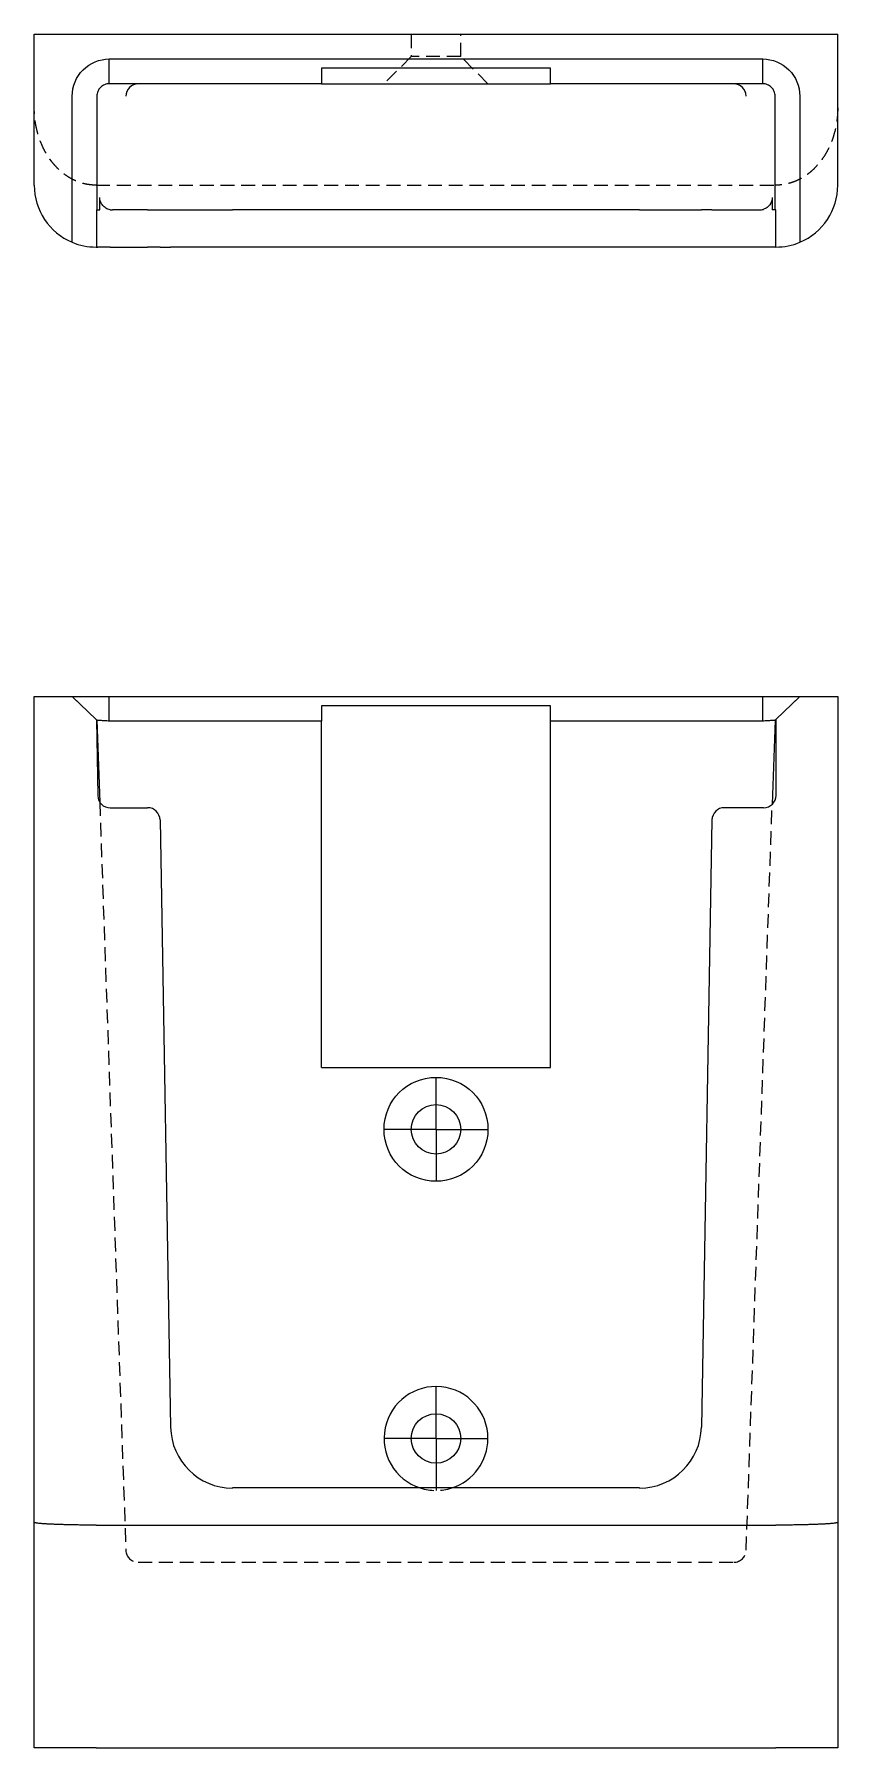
# Model space of a CAD drawing. Header units: millimetres. Extents: x 46 to 233, y 11 to 168.
# Drawn here: x 46.1 to 119.9, y 10.5 to 167.8 of the extents above.
import ezdxf

# ---------------------------------------------------------------- set-up
doc = ezdxf.new("R2010")
doc.units = ezdxf.units.MM
doc.linetypes.add('HIDDEN', pattern=[1.905, 1.27, -0.635])
doc.layers.add('10', color=7, linetype='Continuous')

# ---------------------------------------------------------------- blocks, each defined once
blk = doc.blocks.new('SW_CENTERMARKSYMBOL_0')
at = {"layer": '10', "color": 0}
for p, q in [((0, 2.5), (0, 4.77)), ((0, 0), (0, 2.5)), ((-2.5, 0), (-4.77, 0)), ((0, 0), (-2.5, 0)), ((0, 0), (0, -2.5)), ((0, 0), (2.5, 0)), ((2.5, 0), (4.77, 0)), ((0, -2.5), (0, -4.77))]:
    blk.add_line(p, q, dxfattribs=at)
blk = doc.blocks.new('SW_CENTERMARKSYMBOL_1')
at = {"layer": '10', "color": 0}
for p, q in [((0, 2.5), (0, 4.77)), ((0, 0), (0, 2.5)), ((-2.5, 0), (-4.77, 0)), ((0, 0), (-2.5, 0)), ((0, 0), (0, -2.5)), ((0, 0), (2.5, 0)), ((2.5, 0), (4.77, 0)), ((0, -2.5), (0, -4.77))]:
    blk.add_line(p, q, dxfattribs=at)

msp = doc.modelspace()

# ---------------------------------------------------------------- linework, layer by layer
at = {"color": 7, "linetype": 'Continuous', "lineweight": 25}
for p, q in [((46.11, 153.92), (46.11, 167.77)), ((46.11, 167.77), (119.89, 167.77)), ((119.89, 153.92), (119.89, 167.77)), ((53, 165.5), (113, 165.5)), ((53, 163.23), (53, 165.5)), ((113, 163.23), (113, 165.5)), ((93.5, 164.65), (72.5, 164.65)), ((72.5, 164.65), (72.5, 163.23)), ((93.5, 163.23), (93.5, 164.65)), ((49.59, 148.69), (49.59, 162.09)), ((51.86, 162.09), (51.86, 151.65)), ((72.5, 163.23), (53, 163.23)), ((72.5, 163.23), (93.5, 163.23)), ((113, 163.23), (93.5, 163.23)), ((114.14, 151.65), (114.14, 162.09)), ((116.41, 162.09), (116.41, 148.69)), ((52.12, 151.65), (52.12, 152.78)), ((113.87, 152.78), (113.87, 151.65)), ((51.82, 151.65), (51.82, 148.24)), ((51.86, 151.65), (51.82, 151.65)), ((51.86, 151.65), (52.12, 151.65)), ((56.52, 151.65), (53.28, 151.65)), ((56.52, 151.65), (57.66, 151.65)), ((57.66, 151.65), (58.63, 151.65)), ((58.63, 151.65), (64.31, 151.65)), ((101.69, 151.65), (64.31, 151.65)), ((101.69, 151.65), (107.37, 151.65)), ((108.34, 151.65), (107.37, 151.65)), ((108.34, 151.65), (109.48, 151.65)), ((109.48, 151.65), (112.72, 151.65)), ((114.14, 151.65), (113.87, 151.65)), ((114.21, 151.65), (114.14, 151.65)), ((114.21, 148.24), (114.21, 151.65)), ((51.82, 148.24), (51.79, 148.24)), ((51.82, 148.24), (51.94, 148.24)), ((53.08, 148.24), (51.94, 148.24)), ((53.08, 148.24), (56.52, 148.24)), ((57.66, 148.24), (56.52, 148.24)), ((57.66, 148.24), (58.63, 148.24)), ((64.31, 148.24), (58.63, 148.24)), ((101.69, 148.24), (64.31, 148.24)), ((107.37, 148.24), (101.69, 148.24)), ((108.34, 148.24), (107.37, 148.24)), ((109.48, 148.24), (108.34, 148.24)), ((113.08, 148.24), (109.48, 148.24)), ((114.21, 148.24), (113.08, 148.24)), ((46.11, 31.21), (46.11, 107)), ((46.11, 107), (49.59, 107)), ((51.79, 104.88), (49.59, 107)), ((53, 104.73), (53, 107)), ((53, 107), (113, 107)), ((113, 104.73), (113, 107)), ((116.41, 107), (114.21, 104.88)), ((116.41, 107), (119.89, 107)), ((119.89, 107), (119.89, 31.21)), ((93.5, 106.15), (72.5, 106.15)), ((72.5, 106.15), (72.5, 104.73)), ((93.5, 104.73), (93.5, 106.15)), ((51.82, 104.85), (51.79, 104.88)), ((51.82, 104.85), (51.94, 97.9)), ((51.86, 104.81), (51.82, 104.85)), ((51.86, 104.81), (52.12, 97.31)), ((72.5, 104.73), (53, 104.73)), ((72.5, 72.95), (72.5, 104.73)), ((113, 104.73), (93.5, 104.73)), ((93.5, 72.95), (93.5, 104.73)), ((114.14, 104.81), (113.87, 97.1)), ((114.21, 104.88), (114.14, 104.81)), ((114.21, 104.88), (114.21, 97.92)), ((53.08, 96.78), (56.52, 96.78)), ((113.08, 96.78), (109.48, 96.78)), ((57.66, 95.67), (58.63, 39.93)), ((108.34, 95.67), (107.37, 39.93)), ((72.5, 72.95), (93.5, 72.95)), ((101.69, 34.36), (64.31, 34.36)), ((51.79, 30.95), (114.21, 30.95)), ((51.79, 10.52), (114.21, 10.52))]:
    msp.add_line(p, q, dxfattribs=at)
at = {"color": 7, "linetype": 'HIDDEN', "lineweight": 18}
for p, q in [((80.73, 167.77), (80.73, 165.72)), ((85.27, 165.72), (85.27, 167.77)), ((80.73, 165.72), (78.23, 163.23)), ((85.27, 165.72), (80.73, 165.72)), ((87.77, 163.23), (85.27, 165.72)), ((51.79, 153.92), (114.21, 153.92)), ((49.59, 107), (51.88, 104.8)), ((114.12, 104.8), (116.41, 107)), ((52.12, 97.31), (54.52, 28.64)), ((111.48, 28.64), (113.87, 97.1)), ((55.66, 27.54), (110.34, 27.54))]:
    msp.add_line(p, q, dxfattribs=at)
at = {"color": 7, "linetype": 'Continuous', "lineweight": 25}
for centre, radius in [((83, 67.27), 4.77), ((83, 67.27), 2.27), ((83, 38.9), 2.27)]:
    msp.add_circle(centre, radius, dxfattribs=at)
for centre, radius, start, end in [((55.66, 162.09), 1.13, 90.0175, 180.0175), ((110.34, 162.09), 1.13, 359.9825, 89.9825), ((51.79, 153.92), 5.68, 180, 247.2771), ((114.21, 153.92), 5.68, 292.7229, 0), ((51.79, 153.92), 5.68, 247.2771, 270), ((114.21, 153.92), 5.68, 270, 292.7229), ((53.08, 97.92), 1.14, 181, 270), ((113.08, 97.92), 1.14, 270, 0), ((56.52, 95.65), 1.14, 1, 90), ((109.48, 95.65), 1.14, 90, 179), ((83, 38.9), 4.77, 0, 252.2472), ((64.31, 40.03), 5.68, 181, 270), ((101.69, 40.03), 5.68, 270, 359), ((83, 38.9), 4.77, 287.7528, 0)]:
    msp.add_arc(centre, radius, start, end, dxfattribs=at)
at = {"color": 7, "linetype": 'HIDDEN', "lineweight": 18}
for centre, radius, start, end in [((83, 38.9), 4.77, 252.2472, 287.7528), ((55.66, 28.68), 1.14, 182, 270), ((110.34, 28.68), 1.14, 270, 358)]:
    msp.add_arc(centre, radius, start, end, dxfattribs=at)
at = {"color": 7, "linetype": 'Continuous', "lineweight": 25}
for centre, major_axis, start_param, end_param in [((53.28, 152.78), (1.14, 0), 4.536486, 4.712389), ((112.72, 152.78), (-1.14, 0), 1.570796, 1.890942)]:
    msp.add_ellipse(centre, major_axis=major_axis, ratio=0.999391, start_param=start_param, end_param=end_param, dxfattribs=at)
for points, knots in [([(49.59, 162.09), (49.59, 162.99), (49.96, 163.87), (51.22, 165.13), (52.11, 165.5), (53, 165.5)], [4.712389, 4.712389, 4.712389, 4.712389, 5.497787, 5.497787, 6.283185, 6.283185, 6.283185, 6.283185]), ([(113, 165.5), (113.89, 165.5), (114.78, 165.13), (116.04, 163.87), (116.41, 162.99), (116.41, 162.09)], [0, 0, 0, 0, 0.785398, 0.785398, 1.570796, 1.570796, 1.570796, 1.570796]), ([(53, 163.23), (52.85, 163.23), (52.7, 163.2), (52.43, 163.08), (52.3, 163), (52.09, 162.79), (52.01, 162.67), (51.89, 162.39), (51.86, 162.24), (51.86, 162.09)], [0, 0, 0, 0, 0.25, 0.25, 0.5, 0.5, 0.75, 0.75, 1, 1, 1, 1]), ([(114.14, 162.09), (114.14, 162.24), (114.11, 162.39), (113.99, 162.67), (113.91, 162.79), (113.7, 163), (113.57, 163.08), (113.3, 163.2), (113.15, 163.23), (113, 163.23)], [0, 0, 0, 0, 0.25, 0.25, 0.5, 0.5, 0.75, 0.75, 1, 1, 1, 1]), ([(53.08, 151.67), (52.94, 151.69), (52.81, 151.74), (52.58, 151.88), (52.48, 151.97), (52.31, 152.16), (52.25, 152.27), (52.15, 152.51), (52.12, 152.64), (52.12, 152.78)], [0, 0, 0, 0, 0.25, 0.25, 0.5, 0.5, 0.75, 0.75, 1, 1, 1, 1]), ([(113.87, 152.78), (113.87, 152.54), (113.79, 152.31), (113.58, 152.03), (113.5, 151.94), (113.31, 151.8), (113.2, 151.75), (113.08, 151.71)], [0, 0, 0, 0, 0.5, 0.5, 0.75, 0.75, 1, 1, 1, 1]), ([(49.59, 107), (49.59, 107), (49.96, 107), (51.22, 107), (52.11, 107), (53, 107)], [4.712389, 4.712389, 4.712389, 4.712389, 5.497787, 5.497787, 6.283185, 6.283185, 6.283185, 6.283185]), ([(113, 107), (113.89, 107), (114.78, 107), (116.04, 107), (116.41, 107), (116.41, 107)], [0, 0, 0, 0, 0.785398, 0.785398, 1.570796, 1.570796, 1.570796, 1.570796]), ([(53, 104.73), (52.85, 104.74), (52.7, 104.75), (52.43, 104.77), (52.3, 104.78), (52.09, 104.79), (52.01, 104.8), (51.89, 104.81), (51.86, 104.81), (51.86, 104.81)], [0, 0, 0, 0, 0.25, 0.25, 0.5, 0.5, 0.75, 0.75, 1, 1, 1, 1]), ([(114.14, 104.81), (114.14, 104.81), (114.11, 104.81), (113.99, 104.8), (113.91, 104.79), (113.7, 104.78), (113.57, 104.77), (113.3, 104.75), (113.15, 104.74), (113, 104.73)], [0, 0, 0, 0, 0.25, 0.25, 0.5, 0.5, 0.75, 0.75, 1, 1, 1, 1]), ([(46.11, 10.52), (46.11, 11.26), (46.11, 12.38), (46.11, 13.5), (46.11, 13.92), (46.11, 13.97), (46.11, 14.06), (46.11, 14.2), (46.11, 14.34), (46.11, 14.62), (46.11, 14.81), (46.11, 15.19), (46.11, 15.38), (46.11, 15.67), (46.11, 15.87), (46.11, 16.16), (46.11, 16.46), (46.11, 16.77), (46.11, 17.08), (46.11, 17.29), (46.11, 17.61), (46.11, 17.83), (46.11, 18.08), (46.11, 18.11), (46.11, 18.16), (46.11, 18.19), (46.11, 18.27), (46.11, 18.33), (46.11, 18.5), (46.11, 18.61), (46.11, 18.83), (46.11, 18.94), (46.11, 19.17), (46.11, 19.28), (46.11, 19.62), (46.11, 19.85), (46.11, 20.3), (46.11, 20.53), (46.11, 20.99), (46.11, 21.22), (46.11, 21.68), (46.11, 21.91), (46.11, 22.37), (46.11, 22.6), (46.11, 23.06), (46.11, 23.29), (46.11, 23.76), (46.11, 23.99), (46.11, 24.69), (46.11, 25.15), (46.11, 26.08), (46.11, 26.55), (46.11, 27.48), (46.11, 27.94), (46.11, 28.88), (46.11, 29.34), (46.11, 30.27), (46.11, 30.74), (46.11, 31.21)], [0, 0, 0, 0, 0.00246501, 0.00369751, 0.00369751, 0.00385157, 0.00385157, 0.00400563, 0.00431376, 0.00431376, 0.00493001, 0.00493001, 0.00554626, 0.00554626, 0.00585439, 0.00616251, 0.00647064, 0.00677876, 0.00708689, 0.00739502, 0.00739502, 0.00801127, 0.00801127, 0.0080883, 0.0080883, 0.00816533, 0.00816533, 0.00831939, 0.00831939, 0.00862752, 0.00862752, 0.00893564, 0.00893564, 0.00924377, 0.00924377, 0.00986002, 0.00986002, 0.01047627, 0.01047627, 0.01109252, 0.01109252, 0.01170878, 0.01170878, 0.01232503, 0.01232503, 0.01294128, 0.01294128, 0.01355753, 0.01355753, 0.01479003, 0.01479003, 0.01602254, 0.01602254, 0.01725504, 0.01725504, 0.01848754, 0.01848754, 0.01972004, 0.01972004, 0.01972004, 0.01972004]), ([(51.79, 30.95), (51.6, 30.95), (51.41, 30.95), (51.04, 30.95), (50.68, 30.95), (50.32, 30.96), (50.1, 30.96), (50.03, 30.96), (49.96, 30.96), (49.92, 30.96), (49.9, 30.96), (49.79, 30.97), (49.7, 30.97), (49.44, 30.97), (49.11, 30.98), (48.79, 30.99), (48.56, 31), (48.48, 31), (48.37, 31), (48.33, 31), (48.28, 31.01), (48.26, 31.01), (48.22, 31.01), (48.06, 31.01), (47.9, 31.02), (47.64, 31.03), (47.39, 31.04), (47.17, 31.06), (47.04, 31.07), (47.02, 31.07), (46.98, 31.07), (46.97, 31.07), (46.94, 31.07), (46.88, 31.08), (46.82, 31.08), (46.69, 31.09), (46.54, 31.11), (46.41, 31.12), (46.33, 31.14), (46.3, 31.14), (46.27, 31.15), (46.26, 31.15), (46.24, 31.15), (46.23, 31.16), (46.18, 31.17), (46.16, 31.17), (46.13, 31.19), (46.12, 31.19), (46.11, 31.2), (46.11, 31.2), (46.11, 31.2), (46.11, 31.21), (46.11, 31.21), (46.11, 31.21), (46.11, 31.21), (46.11, 31.21), (46.11, 31.21), (46.11, 31.21), (46.11, 31.21)], [0, 0, 0, 0, 0.000488434, 0.000488434, 0.000976868, 0.001465302, 0.001465302, 0.00158741, 0.001648464, 0.001648464, 0.001709519, 0.001709519, 0.001953735, 0.001953735, 0.002442169, 0.002930603, 0.002930603, 0.00317482, 0.00317482, 0.003296929, 0.003296929, 0.003357983, 0.003357983, 0.003419037, 0.003907471, 0.003907471, 0.004395905, 0.004884339, 0.004884339, 0.005006447, 0.005006447, 0.005067501, 0.005067501, 0.005128556, 0.005372773, 0.005372773, 0.005861206, 0.00634964, 0.00634964, 0.006593857, 0.006593857, 0.006715966, 0.006715966, 0.006838074, 0.006838074, 0.007326508, 0.007326508, 0.007570725, 0.007570725, 0.007692833, 0.007753888, 0.007761519, 0.007765335, 0.007765335, 0.007769151, 0.007769151, 0.007784415, 0.007814942, 0.007814942, 0.007814942, 0.007814942]), ([(119.89, 31.21), (119.89, 31.21), (119.89, 31.21), (119.89, 31.21), (119.89, 31.21), (119.89, 31.21), (119.89, 31.21), (119.89, 31.21), (119.89, 31.2), (119.89, 31.2), (119.89, 31.2), (119.88, 31.19), (119.87, 31.19), (119.84, 31.17), (119.82, 31.17), (119.77, 31.16), (119.76, 31.15), (119.74, 31.15), (119.73, 31.15), (119.7, 31.14), (119.67, 31.14), (119.59, 31.12), (119.46, 31.11), (119.31, 31.09), (119.18, 31.08), (119.12, 31.08), (119.06, 31.07), (119.03, 31.07), (119.02, 31.07), (118.98, 31.07), (118.96, 31.07), (118.83, 31.06), (118.61, 31.04), (118.36, 31.03), (118.1, 31.02), (117.94, 31.01), (117.78, 31.01), (117.74, 31.01), (117.72, 31.01), (117.67, 31), (117.63, 31), (117.52, 31), (117.44, 31), (117.21, 30.99), (116.89, 30.98), (116.56, 30.97), (116.3, 30.97), (116.21, 30.97), (116.1, 30.96), (116.08, 30.96), (116.04, 30.96), (115.97, 30.96), (115.9, 30.96), (115.68, 30.96), (115.32, 30.95), (114.96, 30.95), (114.59, 30.95), (114.4, 30.95), (114.21, 30.95)], [-0.007814942, -0.007814942, -0.007814942, -0.007814942, -0.007784415, -0.007769151, -0.007769151, -0.007765335, -0.007765335, -0.007761519, -0.007753888, -0.007692833, -0.007570725, -0.007570725, -0.007326508, -0.007326508, -0.006838074, -0.006838074, -0.006715966, -0.006715966, -0.006593857, -0.006593857, -0.00634964, -0.00634964, -0.005861206, -0.005372773, -0.005372773, -0.005128556, -0.005067501, -0.005067501, -0.005006447, -0.005006447, -0.004884339, -0.004884339, -0.004395905, -0.003907471, -0.003907471, -0.003419037, -0.003357983, -0.003357983, -0.003296929, -0.003296929, -0.00317482, -0.00317482, -0.002930603, -0.002930603, -0.002442169, -0.001953735, -0.001953735, -0.001709519, -0.001709519, -0.001648464, -0.001648464, -0.00158741, -0.001465302, -0.001465302, -0.000976868, -0.000488434, -0.000488434, 0, 0, 0, 0]), ([(119.89, 31.21), (119.89, 30.74), (119.89, 30.27), (119.89, 29.34), (119.89, 28.88), (119.89, 27.94), (119.89, 27.48), (119.89, 26.55), (119.89, 26.08), (119.89, 25.15), (119.89, 24.69), (119.89, 23.99), (119.89, 23.76), (119.89, 23.29), (119.89, 23.06), (119.89, 22.6), (119.89, 22.37), (119.89, 21.91), (119.89, 21.68), (119.89, 21.22), (119.89, 20.99), (119.89, 20.53), (119.89, 20.3), (119.89, 19.85), (119.89, 19.62), (119.89, 19.28), (119.89, 19.17), (119.89, 18.94), (119.89, 18.83), (119.89, 18.61), (119.89, 18.5), (119.89, 18.33), (119.89, 18.27), (119.89, 18.19), (119.89, 18.16), (119.89, 18.11), (119.89, 17.86), (119.89, 17.61), (119.89, 17.29), (119.89, 17.08), (119.89, 16.77), (119.89, 16.46), (119.89, 16.16), (119.89, 15.87), (119.89, 15.67), (119.89, 15.38), (119.89, 15.19), (119.89, 14.81), (119.89, 14.62), (119.89, 14.34), (119.89, 14.25), (119.89, 14.11), (119.89, 14.06), (119.89, 13.97), (119.89, 13.92), (119.89, 13.5), (119.89, 12.38), (119.89, 11.26), (119.89, 10.52)], [0, 0, 0, 0, 0.00123826, 0.00123826, 0.00247653, 0.00247653, 0.00371479, 0.00371479, 0.00495306, 0.00495306, 0.00619132, 0.00619132, 0.00681045, 0.00681045, 0.00742959, 0.00742959, 0.00804872, 0.00804872, 0.00866785, 0.00866785, 0.00928698, 0.00928698, 0.00990611, 0.00990611, 0.01052525, 0.01052525, 0.01083481, 0.01083481, 0.01114438, 0.01114438, 0.01145394, 0.01145394, 0.01160873, 0.01160873, 0.01168612, 0.01168612, 0.01176351, 0.01238264, 0.01238264, 0.01269221, 0.01300178, 0.01331134, 0.01362091, 0.01393047, 0.01424004, 0.01424004, 0.01485917, 0.01485917, 0.0154783, 0.0154783, 0.01578787, 0.01578787, 0.01594265, 0.01594265, 0.01609744, 0.01609744, 0.0173357, 0.01981223, 0.01981223, 0.01981223, 0.01981223]), ([(51.79, 10.52), (51.68, 10.52), (51.47, 10.52), (51.16, 10.52), (50.85, 10.52), (50.54, 10.52), (50.34, 10.52), (50.23, 10.52), (50.22, 10.52), (50.2, 10.52), (50.18, 10.52), (50.15, 10.52), (50.07, 10.52), (49.9, 10.52), (49.66, 10.52), (49.39, 10.52), (49.12, 10.52), (48.95, 10.52), (48.84, 10.52), (48.82, 10.52), (48.78, 10.52), (48.76, 10.52), (48.7, 10.52), (48.58, 10.52), (48.38, 10.52), (48.16, 10.52), (47.95, 10.52), (47.78, 10.52), (47.67, 10.52), (47.62, 10.52), (47.59, 10.52), (47.57, 10.52), (47.5, 10.52), (47.38, 10.52), (47.27, 10.52), (47.11, 10.52), (47.01, 10.52), (46.83, 10.52), (46.75, 10.52), (46.65, 10.52), (46.63, 10.52), (46.61, 10.52), (46.6, 10.52), (46.58, 10.52), (46.54, 10.52), (46.5, 10.52), (46.41, 10.52), (46.36, 10.52), (46.27, 10.52), (46.19, 10.52), (46.15, 10.52), (46.13, 10.52), (46.13, 10.52), (46.12, 10.52), (46.12, 10.52), (46.12, 10.52), (46.11, 10.52), (46.11, 10.52), (46.11, 10.52)], [0, 0, 0, 0, 0.000275509, 0.000551019, 0.000826528, 0.001102038, 0.001377547, 0.001377547, 0.001411986, 0.001411986, 0.001446425, 0.001446425, 0.001515302, 0.001653057, 0.001928566, 0.002204076, 0.002479585, 0.002755095, 0.002755095, 0.002823972, 0.002823972, 0.00289285, 0.00289285, 0.003030604, 0.003306114, 0.003581623, 0.003857133, 0.004132642, 0.004270397, 0.004339275, 0.004339275, 0.004408152, 0.004408152, 0.004683661, 0.004959171, 0.004959171, 0.00551019, 0.00551019, 0.006061209, 0.006061209, 0.006198964, 0.006198964, 0.006267841, 0.006267841, 0.006336718, 0.006612228, 0.006612228, 0.007163247, 0.007163247, 0.007714266, 0.008265285, 0.008265285, 0.00840304, 0.00840304, 0.008471917, 0.008471917, 0.008540794, 0.008816304, 0.008816304, 0.008816304, 0.008816304]), ([(119.89, 10.52), (119.89, 10.52), (119.87, 10.52), (119.81, 10.52), (119.73, 10.52), (119.65, 10.52), (119.59, 10.52), (119.5, 10.52), (119.47, 10.52), (119.43, 10.52), (119.42, 10.52), (119.4, 10.52), (119.38, 10.52), (119.35, 10.52), (119.26, 10.52), (119.17, 10.52), (118.99, 10.52), (118.9, 10.52), (118.69, 10.52), (118.57, 10.52), (118.42, 10.52), (118.37, 10.52), (118.33, 10.52), (118.29, 10.52), (118.28, 10.52), (118.2, 10.52), (118.13, 10.52), (117.92, 10.52), (117.78, 10.52), (117.55, 10.52), (117.39, 10.52), (117.15, 10.52), (116.98, 10.52), (116.88, 10.52), (116.87, 10.52), (116.84, 10.52), (116.83, 10.52), (116.8, 10.52), (116.73, 10.52), (116.57, 10.52), (116.34, 10.52), (116.06, 10.52), (115.77, 10.52), (115.57, 10.52), (115.44, 10.52), (115.41, 10.52), (115.36, 10.52), (115.34, 10.52), (115.26, 10.52), (115.11, 10.52), (114.85, 10.52), (114.53, 10.52), (114.32, 10.52), (114.21, 10.52)], [0, 0, 0, 0, 0.000549942, 0.001099885, 0.001649827, 0.001649827, 0.00219977, 0.00219977, 0.002474741, 0.002474741, 0.002543484, 0.002543484, 0.002612227, 0.002749712, 0.002749712, 0.003299655, 0.003299655, 0.003849597, 0.003849597, 0.00439954, 0.00439954, 0.004537026, 0.004605768, 0.004605768, 0.004674511, 0.004674511, 0.004949482, 0.004949482, 0.005499425, 0.005499425, 0.005774396, 0.006049367, 0.006324339, 0.006324339, 0.00635871, 0.00635871, 0.006393082, 0.006393082, 0.006461824, 0.00659931, 0.006874281, 0.007149252, 0.007424224, 0.007699195, 0.007699195, 0.007767938, 0.007767938, 0.007836681, 0.007836681, 0.007974166, 0.008249137, 0.008524109, 0.00879908, 0.00879908, 0.00879908, 0.00879908])]:
    msp.add_open_spline(points, degree=3, knots=knots, dxfattribs=at)
at = {"color": 7, "linetype": 'HIDDEN', "lineweight": 18}
for points, knots in [([(51.79, 153.92), (51.68, 153.92), (51.47, 153.93), (51.16, 153.96), (50.85, 154.01), (50.54, 154.09), (50.34, 154.15), (50.23, 154.19), (50.22, 154.2), (50.2, 154.2), (50.18, 154.21), (50.15, 154.22), (50.07, 154.25), (49.9, 154.32), (49.66, 154.43), (49.39, 154.58), (49.12, 154.75), (48.95, 154.87), (48.84, 154.95), (48.82, 154.96), (48.78, 155), (48.76, 155.01), (48.7, 155.06), (48.58, 155.16), (48.38, 155.34), (48.16, 155.56), (47.95, 155.79), (47.78, 155.99), (47.67, 156.14), (47.62, 156.2), (47.59, 156.24), (47.57, 156.26), (47.5, 156.37), (47.38, 156.54), (47.27, 156.72), (47.11, 156.99), (47.01, 157.18), (46.83, 157.55), (46.75, 157.75), (46.65, 157.99), (46.63, 158.04), (46.61, 158.12), (46.6, 158.14), (46.58, 158.19), (46.54, 158.32), (46.5, 158.44), (46.41, 158.74), (46.36, 158.94), (46.27, 159.35), (46.19, 159.76), (46.15, 160.18), (46.13, 160.44), (46.13, 160.49), (46.12, 160.57), (46.12, 160.6), (46.12, 160.65), (46.11, 160.78), (46.11, 160.91), (46.11, 161.02)], [0, 0, 0, 0, 0.000275509, 0.000551019, 0.000826528, 0.001102038, 0.001377547, 0.001377547, 0.001411986, 0.001411986, 0.001446425, 0.001446425, 0.001515302, 0.001653057, 0.001928566, 0.002204076, 0.002479585, 0.002755095, 0.002755095, 0.002823972, 0.002823972, 0.00289285, 0.00289285, 0.003030604, 0.003306114, 0.003581623, 0.003857133, 0.004132642, 0.004270397, 0.004339275, 0.004339275, 0.004408152, 0.004408152, 0.004683661, 0.004959171, 0.004959171, 0.00551019, 0.00551019, 0.006061209, 0.006061209, 0.006198964, 0.006198964, 0.006267841, 0.006267841, 0.006336718, 0.006612228, 0.006612228, 0.007163247, 0.007163247, 0.007714266, 0.008265285, 0.008265285, 0.00840304, 0.00840304, 0.008471917, 0.008471917, 0.008540794, 0.008816304, 0.008816304, 0.008816304, 0.008816304]), ([(119.89, 161.02), (119.89, 160.81), (119.87, 160.39), (119.81, 159.77), (119.73, 159.36), (119.65, 158.95), (119.59, 158.75), (119.5, 158.45), (119.47, 158.35), (119.43, 158.22), (119.42, 158.2), (119.4, 158.15), (119.38, 158.07), (119.35, 158), (119.26, 157.75), (119.17, 157.56), (118.99, 157.18), (118.9, 157), (118.69, 156.64), (118.57, 156.47), (118.42, 156.25), (118.37, 156.19), (118.33, 156.12), (118.29, 156.08), (118.28, 156.06), (118.2, 155.96), (118.13, 155.88), (117.92, 155.64), (117.78, 155.49), (117.55, 155.27), (117.39, 155.13), (117.15, 154.94), (116.98, 154.82), (116.88, 154.75), (116.87, 154.74), (116.84, 154.73), (116.83, 154.72), (116.8, 154.7), (116.73, 154.66), (116.57, 154.56), (116.34, 154.44), (116.06, 154.3), (115.77, 154.19), (115.57, 154.12), (115.44, 154.09), (115.41, 154.08), (115.36, 154.07), (115.34, 154.06), (115.26, 154.04), (115.11, 154.01), (114.85, 153.96), (114.53, 153.93), (114.32, 153.92), (114.21, 153.92)], [0, 0, 0, 0, 0.000549942, 0.001099885, 0.001649827, 0.001649827, 0.00219977, 0.00219977, 0.002474741, 0.002474741, 0.002543484, 0.002543484, 0.002612227, 0.002749712, 0.002749712, 0.003299655, 0.003299655, 0.003849597, 0.003849597, 0.00439954, 0.00439954, 0.004537026, 0.004605768, 0.004605768, 0.004674511, 0.004674511, 0.004949482, 0.004949482, 0.005499425, 0.005499425, 0.005774396, 0.006049367, 0.006324339, 0.006324339, 0.00635871, 0.00635871, 0.006393082, 0.006393082, 0.006461824, 0.00659931, 0.006874281, 0.007149252, 0.007424224, 0.007699195, 0.007699195, 0.007767938, 0.007767938, 0.007836681, 0.007836681, 0.007974166, 0.008249137, 0.008524109, 0.00879908, 0.00879908, 0.00879908, 0.00879908])]:
    msp.add_open_spline(points, degree=3, knots=knots, dxfattribs=at)

# ---------------------------------------------------------------- block references
at = {"layer": '10'}
for name, p in [('SW_CENTERMARKSYMBOL_0', (83, 67.27)), ('SW_CENTERMARKSYMBOL_1', (83, 38.9))]:
    msp.add_blockref(name, p, dxfattribs=at)

doc.saveas('drawing.dxf')
